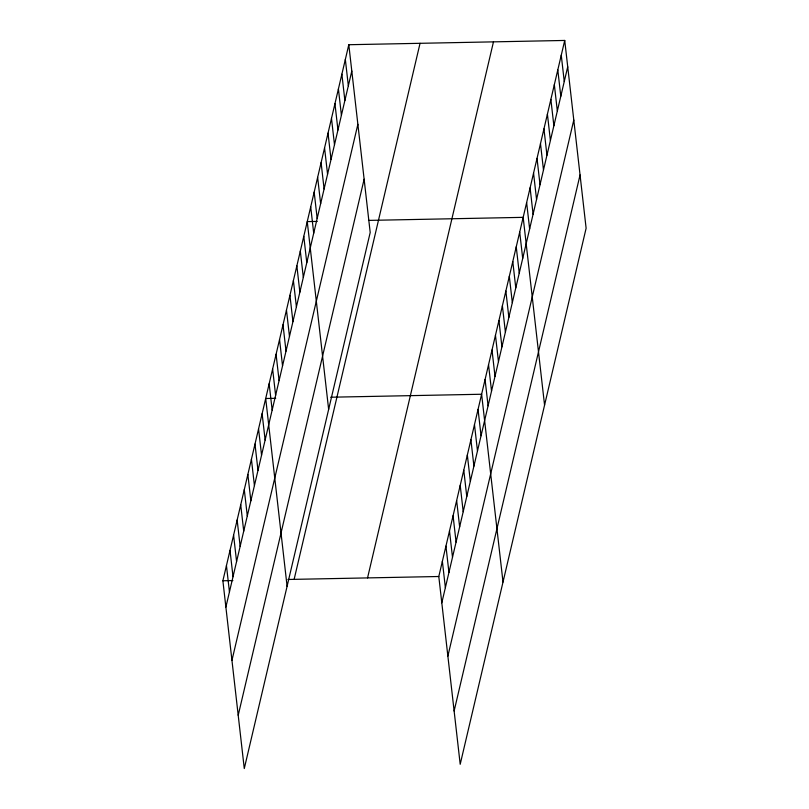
<?xml version="1.0" encoding="UTF-8"?>
<svg xmlns="http://www.w3.org/2000/svg" width="809" height="809" viewBox="0 0 809 809"><rect width="100%" height="100%" fill="white"/><g stroke="black" fill="none" stroke-linecap="round" stroke-linejoin="round"><path stroke-width="1.21" d="M348.8 44.717L370.198 232.496L244.278 768.55L222.88 580.761L348.8 44.717L564.722 40.45L586.12 228.239L460.2 764.283L438.802 576.504L564.722 40.45M225.883 607.084L351.804 71.03M231.95 660.366L357.871 124.313M238.21 715.267L364.131 179.214M294.132 579.355L420.053 43.302M367.549 577.909L493.47 41.856M441.805 602.816L567.726 66.773M447.873 656.099L573.793 120.056M454.122 711L580.053 174.956M317.249 221.413L307.248 221.605L328.646 409.394M368.499 220.402L523.17 217.348L544.568 405.137M275.697 398.311L265.696 398.503L287.094 586.292M330.699 397.219L481.618 394.246L503.006 582.025M222.88 580.761L232.881 580.569M287.883 579.477L438.802 576.504M561.264 55.194L564.257 81.507M557.795 69.928L560.799 96.251M554.337 84.672L557.33 110.995M550.868 99.416L553.872 125.739M547.41 114.16L550.403 140.473M543.951 128.894L546.945 155.217M540.483 143.638L543.486 169.961M537.024 158.382L540.018 184.695M533.556 173.126L536.559 199.439M530.097 187.86L533.091 214.183M526.629 202.604L529.632 228.927M519.702 232.092L522.705 258.405M516.243 246.826L519.247 273.149M512.785 261.57L515.778 287.893M509.316 276.314L512.319 302.627M505.858 291.058L508.851 317.371M502.389 305.792L505.392 332.115M498.931 320.536L501.924 346.859M495.462 335.28L498.465 361.593M492.003 350.024L495.007 376.337M488.545 364.758L491.538 391.081M485.076 379.502L488.08 405.825M478.048 409.435L481.042 435.748M474.478 424.624L477.482 450.937M470.909 439.803L473.912 466.126M467.339 454.992L470.342 481.315M463.779 470.181L466.773 496.504M460.21 485.37L463.203 511.692M456.64 500.559L459.643 526.881M453.07 515.748L456.074 542.07M449.501 530.937L452.504 557.259M445.941 546.126L448.934 572.438M442.371 561.315L445.365 587.627M345.342 59.451L348.335 85.774M341.873 74.195L344.877 100.518M338.415 88.939L341.408 115.252M334.946 103.683L337.95 129.996M331.488 118.417L334.491 144.74M328.029 133.161L331.023 159.484M324.561 147.905L327.564 174.218M321.102 162.649L324.096 188.962M317.634 177.383L320.637 203.706M314.175 192.127L317.168 218.45M310.707 206.871L313.71 233.184M303.79 236.349L306.783 262.672M300.321 251.093L303.324 277.416M296.863 265.837L299.856 292.15M293.394 280.571L296.397 306.894M289.935 295.315L292.929 321.638M286.467 310.059L289.47 336.372M283.008 324.803L286.012 351.116M279.55 339.537L282.543 365.86M276.081 354.281L279.085 380.604M272.623 369.025L275.616 395.338M269.154 383.769L272.158 410.082M262.126 413.692L265.13 440.015M258.556 428.881L261.56 455.204M254.987 444.07L257.99 470.393M251.427 459.259L254.42 485.582M247.857 474.448L250.851 500.761M244.288 489.637L247.291 515.95M240.718 504.826L243.721 531.139M237.148 520.015L240.152 546.328M233.589 535.204L236.582 561.517M230.019 550.383L233.012 576.706M226.449 565.572L229.443 591.895"/></g></svg>
